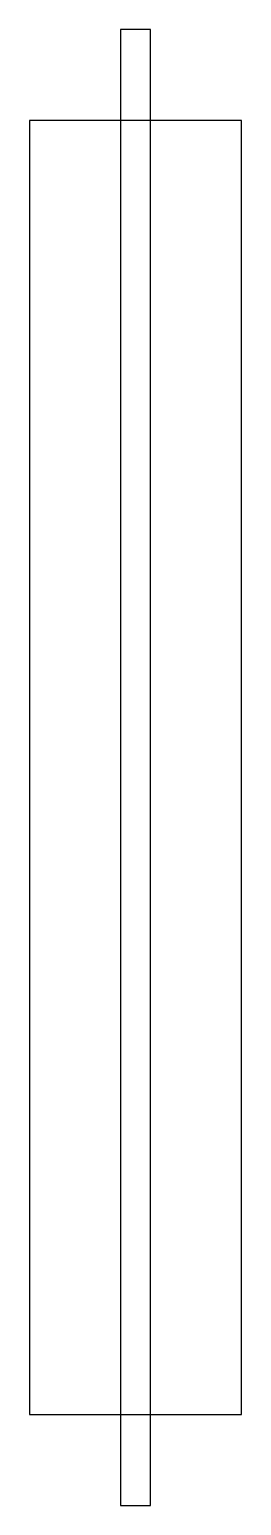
# Model space of a CAD drawing. Header units: millimetres. Extents: x -3930 to -3888, y -1005 to -713.
import ezdxf

# ---------------------------------------------------------------- set-up
doc = ezdxf.new("R2010")
doc.units = ezdxf.units.MM
doc.header["$MEASUREMENT"] = 0
doc.layers.add('CORTE', color=1, linetype='Continuous')

msp = doc.modelspace()

# ---------------------------------------------------------------- linework, layer by layer
at = {"layer": 'CORTE'}
for points in [[(-3905.57, -731.25), (-3905.57, -713.25), (-3911.57, -713.25), (-3911.57, -987), (-3905.57, -987)], [(-3905.57, -1005), (-3905.57, -987), (-3887.57, -987), (-3887.57, -731.25), (-3929.57, -731.25), (-3929.57, -987), (-3911.57, -987), (-3911.57, -1005)]]:
    msp.add_lwpolyline(points, close=True, dxfattribs=at)

doc.saveas('drawing.dxf')
